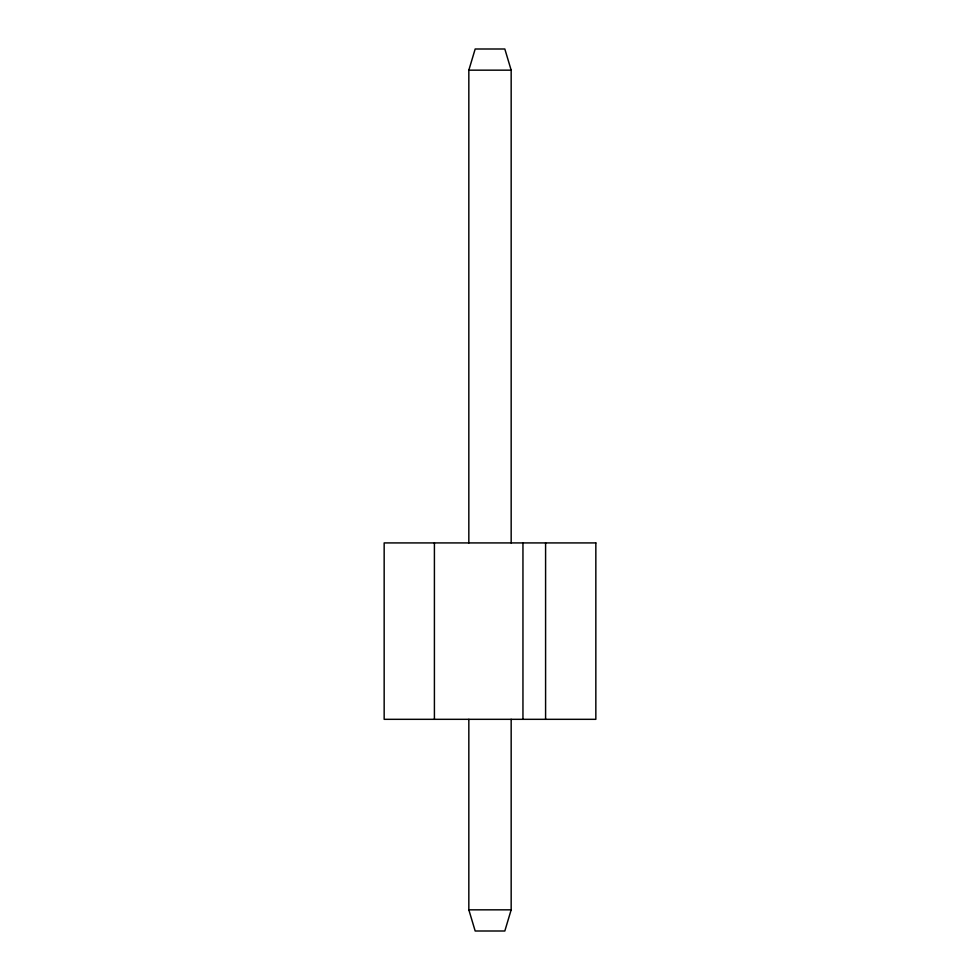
<?xml version="1.0" encoding="UTF-8"?>
<svg xmlns="http://www.w3.org/2000/svg" width="980" height="980" viewBox="0 0 980 980"><rect width="100%" height="100%" fill="white"/><g stroke="black" fill="none" stroke-linecap="round" stroke-linejoin="round"><path stroke-width="1.47" d="M468.832 542.92L468.832 70.168L475.178 49L504.823 49L511.168 70.168L511.168 542.92M511.168 719.32L511.168 909.832L504.823 931L475.178 931L468.832 909.832L468.832 719.32M468.832 70.168L511.168 70.168M468.832 909.832L511.168 909.832M545.591 542.92L545.591 719.32M522.952 542.92L522.952 719.32M434.41 542.92L434.41 719.32M595.84 542.92L384.16 542.92L384.16 719.32L595.84 719.32L595.84 542.92"/></g></svg>
